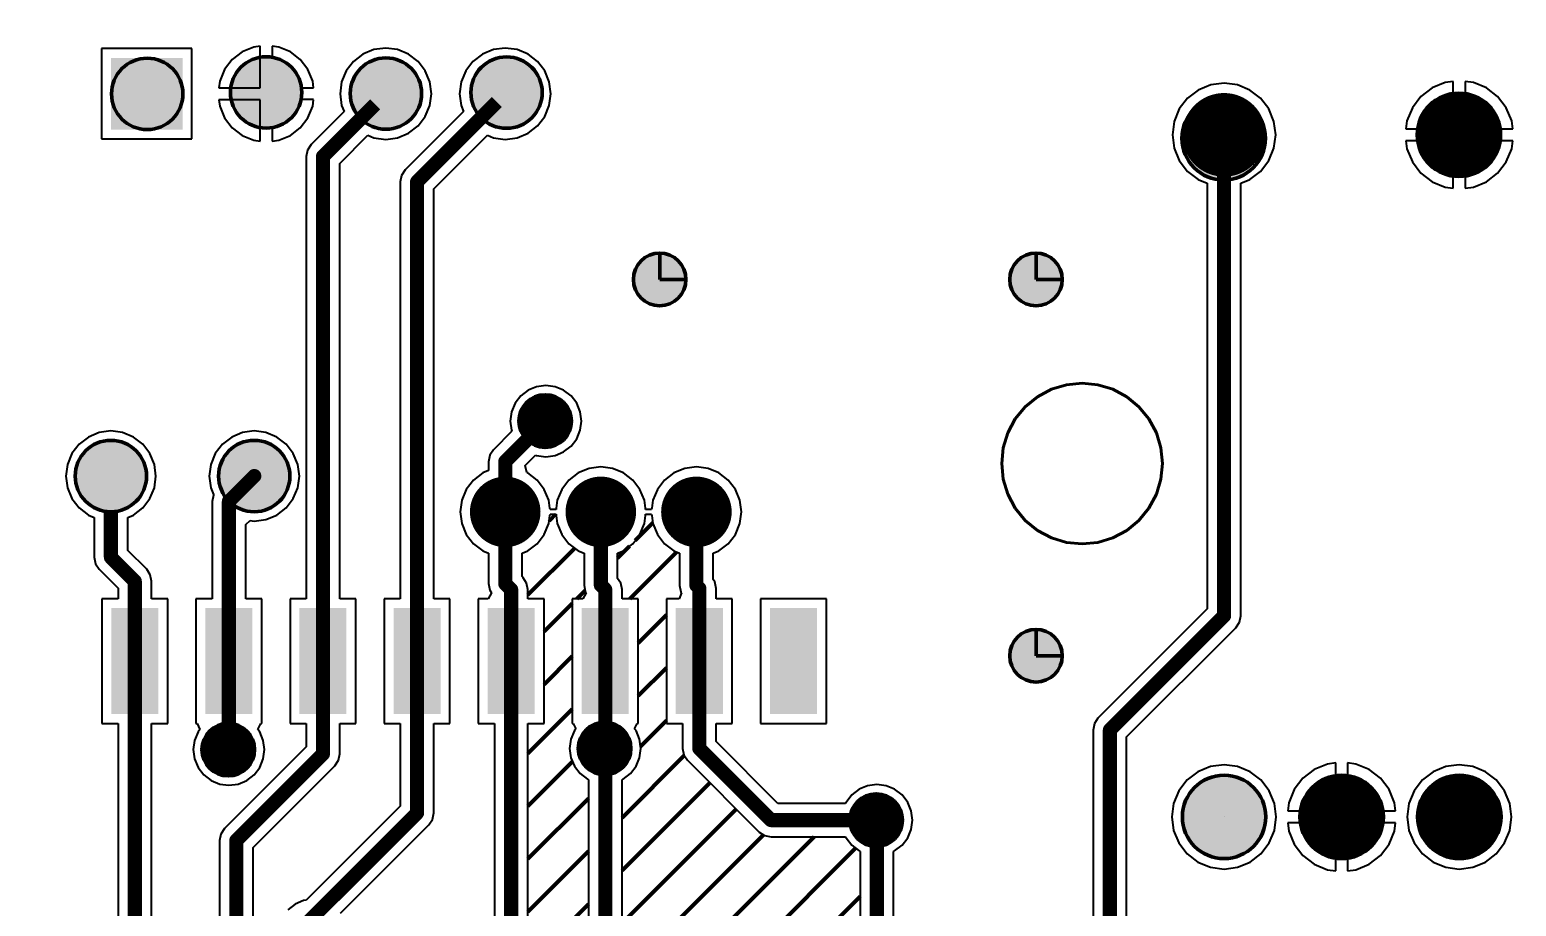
# Paper-space layout 'Layout1' of a CAD drawing. Header units: millimetres. Extents: x 0 to 841, y 0 to 594.
# Drawn here: x 132.3 to 258.6, y 453.5 to 528 of the extents above; entities that cross this region are included whole.
import ezdxf

# ---------------------------------------------------------------- set-up
doc = ezdxf.new("R2010")
doc.units = ezdxf.units.MM
doc.layers.get('0').update_dxf_attribs({"lineweight": 50})
doc.layers.add('MultiLayer', color=9, linetype='Continuous')
doc.layers.add('TopLayer', color=1, linetype='Continuous')
doc.layers.add('Отверстия', color=7, linetype='Continuous', lineweight=30)
doc.styles.add('Gost', font='GOST type B.ttf')
doc.dimstyles.new('ISO-25', dxfattribs={"dimtxt": 2.5, "dimasz": 2.5, "dimexe": 1.25, "dimexo": 0.625, "dimtad": 1, "dimtxsty": 'Standard', "dimcen": 2.5, "dimadec": 0, "dimazin": 0, "dimtfac": 1, "dimtmove": 0, "dimatfit": 3, "dimfxl": 1, "dimarcsym": 0})

# ---------------------------------------------------------------- blocks, each defined once
blk = doc.blocks.new('*D45')
at = {"color": 0, "lineweight": -2, "transparency": 16777216}
for p, q in [((113.72, 515.62), (113.72, 547.45)), ((333.92, 515.6), (333.92, 547.45)), ((118.72, 546.2), (328.92, 546.2))]:
    blk.add_line(p, q, dxfattribs=at)
at = {"color": 0, "lineweight": 25, "transparency": 16777216}
for points in [[(118.72, 547.03), (118.72, 545.36), (113.72, 546.2)], [(328.92, 547.03), (328.92, 545.36), (333.92, 546.2)]]:
    blk.add_solid(points, dxfattribs=at)
at = {"color": 0, "lineweight": 50, "transparency": 16777216, "insert": (223.82, 551.61), "char_height": 10, "attachment_point": 5, "style": 'Gost'}
blk.add_mtext('{\\H0.8x;55%%P0,1}', dxfattribs=at)

psp = doc.layouts.get("Layout1")

# ---------------------------------------------------------------- hatches: boundary and pattern name
at = {"lineweight": 50}
h = psp.add_hatch(color=18, dxfattribs=at)
h.dxf.hatch_style = 1
h.paths.add_polyline_path([(142.233, 525.607, 0.4142136), (139.198, 522.572, 0.4142136), (142.233, 519.537), (142.233, 522.572)])
h = psp.add_hatch(color=7, dxfattribs=at)
h.dxf.hatch_style = 1
h.paths.add_polyline_path([(142.211, 525.584, 0.4114738), (139.205, 522.549, 0.4114738), (142.211, 519.515)])
at = {"lineweight": 50, "true_color": 0xf0f0f0}
h = psp.add_hatch(color=7, dxfattribs=at)
h.dxf.hatch_style = 1
h.paths.add_polyline_path([(142.233, 525.607), (142.233, 522.572), (142.233, 519.537, 0.4142136), (145.268, 522.572, 0.4142136)])
at = {"lineweight": 50}
h = psp.add_hatch(color=18, dxfattribs=at)
h.dxf.hatch_style = 1
h.paths.add_polyline_path([(152.344, 525.73, 0.4142136), (149.309, 522.696, 0.4142136), (152.344, 519.661), (152.344, 522.696)])
h = psp.add_hatch(color=7, dxfattribs=at)
h.dxf.hatch_style = 1
h.paths.add_polyline_path([(152.322, 525.707, 0.4114738), (149.316, 522.673, 0.4114738), (152.322, 519.638)])
at = {"lineweight": 50, "true_color": 0xf0f0f0}
h = psp.add_hatch(color=7, dxfattribs=at)
h.dxf.hatch_style = 1
h.paths.add_polyline_path([(152.344, 525.73), (152.344, 522.696), (152.344, 519.661, 0.4142136), (155.379, 522.696, 0.4142136)])
at = {"lineweight": 50}
h = psp.add_hatch(color=18, dxfattribs=at)
h.dxf.hatch_style = 1
h.paths.add_polyline_path([(162.53, 525.635, 0.4142136), (159.496, 522.6, 0.4142136), (162.53, 519.566), (162.53, 522.6)])
h = psp.add_hatch(color=7, dxfattribs=at)
h.dxf.hatch_style = 1
h.paths.add_polyline_path([(162.509, 525.612, 0.4114738), (159.502, 522.577, 0.4114738), (162.509, 519.543)])
at = {"lineweight": 50, "true_color": 0xf0f0f0}
h = psp.add_hatch(color=7, dxfattribs=at)
h.dxf.hatch_style = 1
h.paths.add_polyline_path([(162.53, 525.635), (162.53, 522.6), (162.53, 519.566, 0.4142136), (165.565, 522.6, 0.4142136)])
at = {"lineweight": 50}
h = psp.add_hatch(color=18, dxfattribs=at)
h.dxf.hatch_style = 1
h.paths.add_polyline_path([(172.785, 525.715, 0.4142136), (169.75, 522.68, 0.4142136), (172.785, 519.646), (172.785, 522.68)])
h = psp.add_hatch(color=7, dxfattribs=at)
h.dxf.hatch_style = 1
h.paths.add_polyline_path([(172.763, 525.692, 0.4114738), (169.757, 522.657, 0.4114738), (172.763, 519.623)])
at = {"lineweight": 50, "true_color": 0xf0f0f0}
h = psp.add_hatch(color=7, dxfattribs=at)
h.dxf.hatch_style = 1
h.paths.add_polyline_path([(172.785, 525.715), (172.785, 522.68), (172.785, 519.646, 0.4142136), (175.819, 522.68, 0.4142136)])
h = psp.add_hatch(color=7, dxfattribs=at)
h.dxf.hatch_style = 1
h.paths.add_polyline_path([(230.22, 518.768, 1), (237.31, 518.768, 1)])
at = {"lineweight": 50}
h = psp.add_hatch(color=18, dxfattribs=at)
h.dxf.hatch_style = 1
h.paths.add_polyline_path([(230.22, 518.768, 1), (237.31, 518.768, 1)])
at = {"lineweight": 50, "true_color": 0xf0f0f0}
h = psp.add_hatch(color=7, dxfattribs=at)
h.dxf.hatch_style = 1
h.paths.add_polyline_path([(250.22, 519.068, 1), (257.31, 519.068, 1)])
at = {"lineweight": 50}
h = psp.add_hatch(color=18, dxfattribs=at)
h.dxf.hatch_style = 1
h.paths.add_polyline_path([(250.22, 519.068, 1), (257.31, 519.068, 1)])
at = {"lineweight": 50, "true_color": 0xf0f0f0}
h = psp.add_hatch(color=7, dxfattribs=at)
h.dxf.hatch_style = 1
h.paths.add_polyline_path([(233.792, 518.768), (230.22, 518.768, 0.4164137), (233.792, 515.223)])
h = psp.add_hatch(color=7, dxfattribs=at)
h.dxf.hatch_style = 1
h.paths.add_polyline_path([(253.792, 519.068), (250.22, 519.068, 0.4164137), (253.792, 515.523)])
h = psp.add_hatch(color=7, dxfattribs=at)
h.dxf.hatch_style = 1
h.paths.add_polyline_path([(185.863, 506.772), (185.863, 509.01, 0.4177727), (183.599, 506.772, 1), (188.073, 506.772)])
at = {"lineweight": 30}
h = psp.add_hatch(color=18, dxfattribs=at)
h.dxf.hatch_style = 1
h.paths.add_polyline_path([(188.073, 506.772), (185.863, 506.772), (185.863, 509.01, 0.4177727), (183.599, 506.772, 1)])
at = {"lineweight": 50, "true_color": 0xf0f0f0}
h = psp.add_hatch(color=7, dxfattribs=at)
h.dxf.hatch_style = 1
h.paths.add_polyline_path([(188.073, 506.772), (185.863, 506.772), (185.863, 509.01, 0.4177727), (183.599, 506.772, 1)])
at = {"lineweight": 50}
h = psp.add_hatch(color=18, dxfattribs=at)
h.dxf.hatch_style = 1
h.paths.add_polyline_path([(185.836, 506.772), (188.046, 506.772, 0.4106633), (185.836, 509.01)])
at = {"lineweight": 30}
h = psp.add_hatch(color=18, dxfattribs=at)
h.dxf.hatch_style = 1
h.paths.add_polyline_path([(185.863, 506.772), (188.073, 506.772, 0.4106633), (185.863, 509.01)])
at = {"lineweight": 50, "true_color": 0xf0f0f0}
h = psp.add_hatch(color=7, dxfattribs=at)
h.dxf.hatch_style = 1
h.paths.add_polyline_path([(217.863, 506.772), (217.863, 509.01, 0.4177727), (215.599, 506.772, 1), (220.073, 506.772)])
at = {"lineweight": 50}
h = psp.add_hatch(color=18, dxfattribs=at)
h.dxf.hatch_style = 1
h.paths.add_polyline_path([(217.836, 506.772), (220.046, 506.772, 0.4106633), (217.836, 509.01)])
at = {"lineweight": 30}
h = psp.add_hatch(color=18, dxfattribs=at)
h.dxf.hatch_style = 1
h.paths.add_polyline_path([(217.863, 506.772), (220.073, 506.772, 0.4106633), (217.863, 509.01)])
at = {"lineweight": 50, "true_color": 0xf0f0f0}
h = psp.add_hatch(color=7, dxfattribs=at)
h.dxf.hatch_style = 1
h.paths.add_polyline_path([(176.134, 494.726), (176.134, 496.963, 0.4177727), (173.869, 494.726, 1), (178.344, 494.726)])
at = {"lineweight": 50}
h = psp.add_hatch(color=18, dxfattribs=at)
h.dxf.hatch_style = 1
h.paths.add_polyline_path([(176.106, 494.726), (178.317, 494.726, 0.4106633), (176.106, 496.963)])
at = {"lineweight": 30}
h = psp.add_hatch(color=18, dxfattribs=at)
h.dxf.hatch_style = 1
h.paths.add_polyline_path([(176.134, 494.726), (178.344, 494.726, 0.4106633), (176.134, 496.963)])
at = {"lineweight": 50}
h = psp.add_hatch(color=18, dxfattribs=at)
h.dxf.hatch_style = 1
h.paths.add_polyline_path([(136.117, 490.052, 1), (142.186, 490.052, 1)])
h.paths.add_polyline_path([(151.643, 490.052, -0.6681786), (151.131, 489.84), (149.395, 488.105, -0.1989124), (149.483, 487.892, -0.1715814), (149.417, 487.704, 0.6327408), (154.373, 490.052, 1), (148.304, 490.052, 0.1737311), (148.994, 488.125, -0.3842358), (149.395, 488.105), (151.131, 489.84, -0.1989124), (151.043, 490.052, -1)])
h = psp.add_hatch(color=7, dxfattribs=at)
h.dxf.hatch_style = 1
h.paths.add_polyline_path([(139.123, 493.087, 0.4114738), (136.117, 490.052, 0.4114738), (139.123, 487.018)])
h = psp.add_hatch()
h.set_pattern_fill('ANSI31', color=256)
h.paths.add_polyline_path([(179.38, 483.483), (178.891, 483.685), (178.097, 484.294), (177.488, 485.088), (177.105, 486.012), (177.015, 486.693), (176.999, 486.815), (176.487, 486.815), (176.471, 486.693), (176.381, 486.012), (175.999, 485.088), (175.389, 484.294), (174.596, 483.685), (174.107, 483.483), (174.107, 481.496), (174.193, 481.41), (174.502, 480.947), (174.611, 480.4), (174.611, 479.62), (175.983, 479.62), (175.983, 469.02), (174.611, 469.02), (174.611, 452.056), (179.286, 447.38), (179.756, 447.575), (179.756, 464.232), (179.67, 464.267), (179.044, 464.748), (178.563, 465.375), (178.26, 466.104), (178.157, 466.888), (178.26, 467.671), (178.563, 468.401), (178.689, 468.565), (178.464, 469.02), (178.383, 469.02), (178.383, 479.62), (179.285, 479.62), (179.556, 480.128), (179.488, 480.23), (179.38, 480.776)])
h.paths.add_polyline_path([(201.656, 459.279), (201.621, 459.364), (195.279, 459.364), (194.733, 459.473), (194.27, 459.782), (188.174, 465.878), (187.865, 466.341), (187.756, 466.888), (187.756, 469.02), (186.383, 469.02), (186.383, 479.62), (187.472, 479.62), (187.667, 480.128), (187.616, 480.204), (187.508, 480.75), (187.508, 483.483), (187.019, 483.685), (186.225, 484.294), (185.616, 485.088), (185.233, 486.012), (185.143, 486.693), (185.127, 486.815), (184.615, 486.815), (184.599, 486.693), (184.509, 486.012), (184.127, 485.088), (183.517, 484.294), (182.724, 483.685), (182.235, 483.483), (182.235, 481.347), (182.502, 480.947), (182.611, 480.4), (182.611, 479.62), (183.983, 479.62), (183.983, 469.02), (183.902, 469.02), (183.678, 468.565), (183.804, 468.401), (184.106, 467.671), (184.209, 466.888), (184.106, 466.104), (183.804, 465.375), (183.323, 464.748), (182.696, 464.267), (182.611, 464.232), (182.611, 446.885), (239.34, 390.155), (239.771, 390.442), (239.657, 390.717), (239.554, 391.5), (239.657, 392.284), (239.96, 393.013), (240.44, 393.64), (241.067, 394.121), (241.153, 394.156), (241.153, 399.444), (236.096, 404.5), (235.665, 404.213), (235.851, 403.764), (235.954, 402.981), (235.851, 402.198), (235.549, 401.468), (235.068, 400.842), (234.441, 400.361), (233.711, 400.058), (232.928, 399.955), (232.145, 400.058), (231.415, 400.361), (230.788, 400.842), (230.308, 401.468), (230.005, 402.198), (229.902, 402.981), (230.005, 403.764), (230.041, 403.85), (203.267, 430.623), (202.958, 431.086), (202.849, 431.632), (202.849, 458.136), (202.764, 458.171), (202.137, 458.652)])
at = {"lineweight": 50, "true_color": 0xf0f0f0}
h = psp.add_hatch(color=7, dxfattribs=at)
h.dxf.hatch_style = 1
h.paths.add_polyline_path([(217.863, 474.772), (217.863, 477.01, 0.4177727), (215.599, 474.772, 1), (220.073, 474.772)])
at = {"lineweight": 50}
h = psp.add_hatch(color=18, dxfattribs=at)
h.dxf.hatch_style = 1
h.paths.add_polyline_path([(217.836, 474.772), (220.046, 474.772, 0.4106633), (217.836, 477.01)])
at = {"lineweight": 30}
h = psp.add_hatch(color=18, dxfattribs=at)
h.dxf.hatch_style = 1
h.paths.add_polyline_path([(217.863, 474.772), (220.073, 474.772, 0.4106633), (217.863, 477.01)])
at = {"lineweight": 50, "true_color": 0xf0f0f0}
h = psp.add_hatch(color=7, dxfattribs=at)
h.dxf.hatch_style = 1
h.paths.add_polyline_path([(149.183, 466.786), (149.183, 469.023, 0.4177727), (146.919, 466.786, 1), (151.393, 466.786)])
at = {"lineweight": 50}
h = psp.add_hatch(color=18, dxfattribs=at)
h.dxf.hatch_style = 1
h.paths.add_polyline_path([(149.156, 466.786), (151.366, 466.786, 0.4106633), (149.156, 469.023)])
at = {"lineweight": 30}
h = psp.add_hatch(color=18, dxfattribs=at)
h.dxf.hatch_style = 1
h.paths.add_polyline_path([(149.183, 466.786), (151.393, 466.786, 0.4106633), (149.183, 469.023)])
at = {"lineweight": 50, "true_color": 0xf0f0f0}
h = psp.add_hatch(color=7, dxfattribs=at)
h.dxf.hatch_style = 1
h.paths.add_polyline_path([(181.183, 466.888), (181.183, 469.125, 0.4177727), (178.919, 466.888, 1), (183.393, 466.888)])
at = {"lineweight": 50}
h = psp.add_hatch(color=18, dxfattribs=at)
h.dxf.hatch_style = 1
h.paths.add_polyline_path([(181.156, 466.888), (183.366, 466.888, 0.4106633), (181.156, 469.125)])
at = {"lineweight": 30}
h = psp.add_hatch(color=18, dxfattribs=at)
h.dxf.hatch_style = 1
h.paths.add_polyline_path([(181.183, 466.888), (183.393, 466.888, 0.4106633), (181.183, 469.125)])
at = {"lineweight": 50, "true_color": 0xf0f0f0}
h = psp.add_hatch(color=7, dxfattribs=at)
h.dxf.hatch_style = 1
h.paths.add_polyline_path([(230.254, 461.068, 1), (237.344, 461.068, 1)])
at = {"lineweight": 50}
h = psp.add_hatch(color=18, dxfattribs=at)
h.dxf.hatch_style = 1
h.paths.add_polyline_path([(230.254, 461.068, 1), (237.344, 461.068, 1)])
at = {"lineweight": 50, "true_color": 0xf0f0f0}
h = psp.add_hatch(color=7, dxfattribs=at)
h.dxf.hatch_style = 1
h.paths.add_polyline_path([(240.254, 461.068, 1), (247.344, 461.068, 1)])
at = {"lineweight": 50}
h = psp.add_hatch(color=18, dxfattribs=at)
h.dxf.hatch_style = 1
h.paths.add_polyline_path([(240.254, 461.068, 1), (247.344, 461.068, 1)])
at = {"lineweight": 50, "true_color": 0xf0f0f0}
h = psp.add_hatch(color=7, dxfattribs=at)
h.dxf.hatch_style = 1
h.paths.add_polyline_path([(250.255, 461.068, 1), (257.345, 461.068, 1)])
at = {"lineweight": 50}
h = psp.add_hatch(color=18, dxfattribs=at)
h.dxf.hatch_style = 1
h.paths.add_polyline_path([(250.255, 461.068, 1), (257.345, 461.068, 1)])
at = {"lineweight": 50, "true_color": 0xf0f0f0}
h = psp.add_hatch(color=7, dxfattribs=at)
h.dxf.hatch_style = 1
h.paths.add_polyline_path([(204.277, 460.792), (204.277, 463.029, 0.4177727), (202.012, 460.792, 1), (206.487, 460.792)])
at = {"lineweight": 50}
h = psp.add_hatch(color=18, dxfattribs=at)
h.dxf.hatch_style = 1
h.paths.add_polyline_path([(204.25, 460.792), (206.46, 460.792, 0.4106633), (204.25, 463.029)])
at = {"lineweight": 30}
h = psp.add_hatch(color=18, dxfattribs=at)
h.dxf.hatch_style = 1
h.paths.add_polyline_path([(204.277, 460.792), (206.487, 460.792, 0.4106633), (204.277, 463.029)])
at = {"lineweight": 50, "true_color": 0xf0f0f0}
h = psp.add_hatch(color=7, dxfattribs=at)
h.dxf.hatch_style = 1
h.paths.add_polyline_path([(233.825, 461.068), (230.254, 461.068, 0.4164137), (233.825, 457.523)])
h = psp.add_hatch(color=7, dxfattribs=at)
h.dxf.hatch_style = 1
h.paths.add_polyline_path([(243.826, 461.068), (240.254, 461.068, 0.4164137), (243.826, 457.523)])
h = psp.add_hatch(color=7, dxfattribs=at)
h.dxf.hatch_style = 1
h.paths.add_polyline_path([(253.826, 461.068), (250.255, 461.068, 0.4164137), (253.826, 457.523)])

# ---------------------------------------------------------------- linework, layer by layer
at = {"lineweight": 50}
for p, q in [((233.765, 518.768), (233.765, 518.768)), ((233.765, 518.768), (233.765, 518.768)), ((233.765, 518.768), (233.765, 518.768)), ((233.765, 518.768), (233.765, 518.768)), ((233.765, 518.768), (233.765, 518.768)), ((233.765, 518.768), (233.765, 518.768)), ((233.765, 518.768), (233.765, 518.768)), ((233.765, 518.768), (233.765, 518.768)), ((233.765, 518.768), (233.765, 518.768)), ((233.765, 518.768), (233.765, 518.768)), ((253.765, 519.068), (253.765, 519.068)), ((253.765, 519.068), (253.765, 519.068)), ((253.765, 519.068), (253.765, 519.068)), ((253.765, 519.068), (253.765, 519.068)), ((253.765, 519.068), (253.765, 519.068)), ((253.765, 519.068), (253.765, 519.068)), ((253.765, 519.068), (253.765, 519.068)), ((253.765, 519.068), (253.765, 519.068)), ((253.765, 519.068), (253.765, 519.068)), ((253.765, 519.068), (253.765, 519.068)), ((185.836, 509.01), (185.836, 506.772)), ((217.836, 509.01), (217.836, 506.772)), ((185.836, 506.772), (188.046, 506.772)), ((217.836, 506.772), (220.046, 506.772)), ((176.106, 496.963), (176.106, 494.726)), ((176.106, 494.726), (178.317, 494.726)), ((217.836, 477.01), (217.836, 474.772)), ((217.836, 474.772), (220.046, 474.772)), ((149.156, 469.023), (149.156, 466.786)), ((181.156, 469.125), (181.156, 466.888)), ((149.156, 466.786), (151.366, 466.786)), ((181.156, 466.888), (183.366, 466.888)), ((204.25, 463.029), (204.25, 460.792)), ((204.25, 460.792), (206.46, 460.792)), ((233.799, 461.068), (233.799, 461.068)), ((233.799, 461.068), (233.799, 461.068)), ((233.799, 461.068), (233.799, 461.068)), ((233.799, 461.068), (233.799, 461.068)), ((233.799, 461.068), (233.799, 461.068)), ((233.799, 461.068), (233.799, 461.068)), ((233.799, 461.068), (233.799, 461.068)), ((233.799, 461.068), (233.799, 461.068)), ((233.799, 461.068), (233.799, 461.068)), ((233.799, 461.068), (233.799, 461.068)), ((243.799, 461.068), (243.799, 461.068)), ((243.799, 461.068), (243.799, 461.068)), ((243.799, 461.068), (243.799, 461.068)), ((243.799, 461.068), (243.799, 461.068)), ((243.799, 461.068), (243.799, 461.068)), ((243.799, 461.068), (243.799, 461.068)), ((243.799, 461.068), (243.799, 461.068)), ((243.799, 461.068), (243.799, 461.068)), ((243.799, 461.068), (243.799, 461.068)), ((243.799, 461.068), (243.799, 461.068)), ((253.8, 461.068), (253.8, 461.068)), ((253.8, 461.068), (253.8, 461.068)), ((253.8, 461.068), (253.8, 461.068)), ((253.8, 461.068), (253.8, 461.068)), ((253.8, 461.068), (253.8, 461.068)), ((253.8, 461.068), (253.8, 461.068)), ((253.8, 461.068), (253.8, 461.068)), ((253.8, 461.068), (253.8, 461.068)), ((253.8, 461.068), (253.8, 461.068)), ((253.8, 461.068), (253.8, 461.068))]:
    psp.add_line(p, q, dxfattribs=at)
at = {"lineweight": 30}
for p, q in [((185.863, 509.01), (185.863, 506.772)), ((217.863, 509.01), (217.863, 506.772)), ((185.863, 506.772), (188.073, 506.772)), ((217.863, 506.772), (220.073, 506.772)), ((176.134, 496.963), (176.134, 494.726)), ((176.134, 494.726), (178.344, 494.726)), ((217.863, 477.01), (217.863, 474.772)), ((217.863, 474.772), (220.073, 474.772)), ((149.183, 469.023), (149.183, 466.786)), ((181.183, 469.125), (181.183, 466.888)), ((149.183, 466.786), (151.393, 466.786)), ((181.183, 466.888), (183.393, 466.888)), ((204.277, 463.029), (204.277, 460.792)), ((204.277, 460.792), (206.487, 460.792))]:
    psp.add_line(p, q, dxfattribs=at)
at = {"color": 18, "lineweight": 50}
for centre in [(233.765, 518.768), (253.765, 519.068), (233.799, 461.068), (243.799, 461.068), (253.8, 461.068)]:
    psp.add_circle(centre, 3.545, dxfattribs=at)
at = {"lineweight": 50}
for centre in [(185.809, 506.772), (217.809, 506.772), (176.079, 494.726), (217.809, 474.772), (149.129, 466.786), (181.129, 466.888), (204.223, 460.792)]:
    psp.add_circle(centre, 2.237, dxfattribs=at)
at = {"color": 18, "lineweight": 30}
for centre in [(185.836, 506.772), (217.836, 506.772), (176.106, 494.726), (217.836, 474.772), (149.156, 466.786), (181.156, 466.888), (204.25, 460.792)]:
    psp.add_circle(centre, 2.237, dxfattribs=at)
at = {"layer": 'MultiLayer', "const_width": 2.2}
for points in [[(175.034, 494.726, 1), (177.234, 494.726, 1)], [(148.083, 466.786, 1), (150.283, 466.786, 1)], [(180.083, 466.888, 1), (182.283, 466.888, 1)], [(203.177, 460.792, 1), (205.377, 460.792, 1)]]:
    psp.add_lwpolyline(points, format="xyb", close=True, dxfattribs=at)
at = {"layer": 'TopLayer'}
for p, q in [((146.047, 526.412), (138.351, 526.412)), ((138.351, 526.412), (138.351, 518.716)), ((146.047, 518.716), (146.047, 526.412)), ((150.31, 526.114), (149.461, 525.463)), ((151.298, 526.524), (150.31, 526.114)), ((151.851, 526.597), (151.298, 526.524)), ((151.851, 523.072), (151.851, 526.597)), ((153.42, 526.524), (152.867, 526.597)), ((152.867, 526.597), (152.867, 525.663)), ((154.409, 526.114), (153.42, 526.524)), ((155.258, 525.463), (154.409, 526.114)), ((160.579, 525.926), (159.775, 525.309)), ((161.515, 526.313), (160.579, 525.926)), ((162.519, 526.446), (161.515, 526.313)), ((163.524, 526.313), (162.519, 526.446)), ((164.46, 525.926), (163.524, 526.313)), ((165.264, 525.309), (164.46, 525.926)), ((170.739, 525.926), (169.935, 525.309)), ((171.675, 526.313), (170.739, 525.926)), ((172.679, 526.446), (171.675, 526.313)), ((173.684, 526.313), (172.679, 526.446)), ((174.62, 525.926), (173.684, 526.313)), ((175.424, 525.309), (174.62, 525.926)), ((148.809, 524.614), (148.4, 523.625)), ((149.461, 525.463), (148.809, 524.614)), ((155.909, 524.614), (155.258, 525.463)), ((156.319, 523.625), (155.909, 524.614)), ((159.775, 525.309), (159.158, 524.505)), ((165.88, 524.505), (165.264, 525.309)), ((169.935, 525.309), (169.318, 524.505)), ((176.04, 524.505), (175.424, 525.309)), ((148.4, 523.625), (148.327, 523.072)), ((156.391, 523.072), (156.319, 523.625)), ((158.77, 523.569), (158.638, 522.564)), ((159.158, 524.505), (158.77, 523.569)), ((166.268, 523.569), (165.88, 524.505)), ((166.4, 522.564), (166.268, 523.569)), ((168.93, 523.569), (168.798, 522.564)), ((169.318, 524.505), (168.93, 523.569)), ((176.428, 523.569), (176.04, 524.505)), ((176.56, 522.564), (176.428, 523.569)), ((232.662, 523.312), (231.602, 522.873)), ((233.799, 523.462), (232.662, 523.312)), ((234.936, 523.312), (233.799, 523.462)), ((235.996, 522.873), (234.936, 523.312)), ((252.606, 523.523), (251.494, 523.062)), ((253.291, 523.613), (252.606, 523.523)), ((253.291, 519.576), (253.291, 523.613)), ((254.993, 523.523), (254.307, 523.613)), ((254.307, 523.613), (254.307, 519.576)), ((256.105, 523.062), (254.993, 523.523)), ((148.327, 523.072), (151.851, 523.072)), ((151.851, 522.056), (148.327, 522.056)), ((148.327, 522.056), (148.4, 521.503)), ((151.851, 518.532), (151.851, 522.056)), ((155.34, 522.105), (156.373, 522.105)), ((155.359, 523.072), (156.391, 523.072)), ((156.319, 521.503), (156.391, 522.056)), ((158.638, 522.564), (158.77, 521.56)), ((166.268, 521.56), (166.4, 522.564)), ((168.798, 522.564), (168.93, 521.56)), ((176.428, 521.56), (176.56, 522.564)), ((230.692, 522.175), (229.994, 521.265)), ((231.602, 522.873), (230.692, 522.175)), ((236.906, 522.175), (235.996, 522.873)), ((237.604, 521.265), (236.906, 522.175)), ((250.539, 522.329), (249.806, 521.374)), ((251.494, 523.062), (250.539, 522.329)), ((257.06, 522.329), (256.105, 523.062)), ((257.793, 521.374), (257.06, 522.329)), ((148.4, 521.503), (148.809, 520.515)), ((155.909, 520.515), (156.319, 521.503)), ((158.983, 521.047), (156.174, 518.238)), ((158.77, 521.56), (158.983, 521.047)), ((169.143, 521.047), (164.174, 516.078)), ((165.88, 520.624), (166.268, 521.56)), ((168.93, 521.56), (169.143, 521.047)), ((176.04, 520.624), (176.428, 521.56)), ((229.994, 521.265), (229.555, 520.205)), ((238.043, 520.205), (237.604, 521.265)), ((249.806, 521.374), (249.345, 520.262)), ((258.254, 520.262), (257.793, 521.374)), ((148.809, 520.515), (149.461, 519.666)), ((149.461, 519.666), (150.31, 519.015)), ((152.867, 519.683), (152.867, 518.532)), ((154.409, 519.015), (155.258, 519.666)), ((155.258, 519.666), (155.909, 520.515)), ((164.46, 519.203), (165.264, 519.82)), ((165.264, 519.82), (165.88, 520.624)), ((174.62, 519.203), (175.424, 519.82)), ((175.424, 519.82), (176.04, 520.624)), ((229.555, 520.205), (229.406, 519.068)), ((238.193, 519.068), (238.043, 520.205)), ((249.345, 520.262), (249.255, 519.576)), ((249.255, 519.576), (253.291, 519.576)), ((254.307, 519.576), (258.344, 519.576)), ((258.344, 519.576), (258.254, 520.262)), ((138.351, 518.716), (146.047, 518.716)), ((150.31, 519.015), (151.298, 518.605)), ((151.298, 518.605), (151.851, 518.532)), ((152.867, 518.532), (153.42, 518.605)), ((153.42, 518.605), (154.409, 519.015)), ((156.174, 518.238), (155.864, 517.775)), ((158.611, 516.637), (161.002, 519.028)), ((161.002, 519.028), (161.515, 518.815)), ((161.515, 518.815), (162.519, 518.683)), ((162.519, 518.683), (163.524, 518.815)), ((163.524, 518.815), (164.46, 519.203)), ((166.611, 514.477), (171.162, 519.028)), ((171.162, 519.028), (171.675, 518.815)), ((171.675, 518.815), (172.679, 518.683)), ((172.679, 518.683), (173.684, 518.815)), ((173.684, 518.815), (174.62, 519.203)), ((229.406, 519.068), (229.555, 517.931)), ((238.043, 517.931), (238.193, 519.068)), ((253.291, 518.56), (249.255, 518.56)), ((249.255, 518.56), (249.345, 517.875)), ((253.291, 514.524), (253.291, 518.56)), ((258.344, 518.56), (254.307, 518.56)), ((254.307, 518.56), (254.307, 514.524)), ((258.254, 517.875), (258.344, 518.56)), ((155.864, 517.775), (155.756, 517.228)), ((155.756, 517.228), (155.756, 479.62)), ((229.555, 517.931), (229.994, 516.872)), ((237.604, 516.872), (238.043, 517.931)), ((249.345, 517.875), (249.806, 516.763)), ((257.793, 516.763), (258.254, 517.875)), ((158.611, 479.62), (158.611, 516.637)), ((164.174, 516.078), (163.864, 515.615)), ((229.994, 516.872), (230.692, 515.962)), ((230.692, 515.962), (231.602, 515.263)), ((235.996, 515.263), (236.906, 515.962)), ((236.906, 515.962), (237.604, 516.872)), ((249.806, 516.763), (250.539, 515.808)), ((250.539, 515.808), (251.494, 515.075)), ((256.105, 515.075), (257.06, 515.808)), ((257.06, 515.808), (257.793, 516.763)), ((163.864, 515.615), (163.756, 515.068)), ((163.756, 515.068), (163.756, 479.62)), ((166.611, 479.62), (166.611, 514.477)), ((231.602, 515.263), (232.372, 514.945)), ((232.372, 514.945), (232.372, 478.756)), ((235.227, 514.945), (235.996, 515.263)), ((235.227, 478.165), (235.227, 514.945)), ((251.494, 515.075), (252.606, 514.614)), ((252.606, 514.614), (253.291, 514.524)), ((254.307, 514.524), (254.993, 514.614)), ((254.993, 514.614), (256.105, 515.075)), ((173.994, 496.866), (173.513, 496.239)), ((174.621, 497.346), (173.994, 496.866)), ((175.35, 497.649), (174.621, 497.346)), ((176.134, 497.752), (175.35, 497.649)), ((176.917, 497.649), (176.134, 497.752)), ((177.647, 497.346), (176.917, 497.649)), ((178.273, 496.866), (177.647, 497.346)), ((178.754, 496.239), (178.273, 496.866)), ((173.211, 495.509), (173.108, 494.726)), ((173.513, 496.239), (173.211, 495.509)), ((179.056, 495.509), (178.754, 496.239)), ((179.16, 494.726), (179.056, 495.509)), ((173.108, 494.726), (173.211, 493.943)), ((179.056, 493.943), (179.16, 494.726)), ((137.235, 493.372), (136.441, 492.763)), ((138.159, 493.755), (137.235, 493.372)), ((139.151, 493.885), (138.159, 493.755)), ((140.143, 493.755), (139.151, 493.885)), ((141.068, 493.372), (140.143, 493.755)), ((141.861, 492.763), (141.068, 493.372)), ((149.427, 493.372), (148.633, 492.763)), ((150.351, 493.755), (149.427, 493.372)), ((151.343, 493.885), (150.351, 493.755)), ((152.335, 493.755), (151.343, 493.885)), ((153.26, 493.372), (152.335, 493.755)), ((154.053, 492.763), (153.26, 493.372)), ((173.246, 493.857), (171.67, 492.281)), ((173.211, 493.943), (173.246, 493.857)), ((178.273, 492.586), (178.754, 493.213)), ((178.754, 493.213), (179.056, 493.943)), ((135.832, 491.969), (135.449, 491.044)), ((136.441, 492.763), (135.832, 491.969)), ((142.471, 491.969), (141.861, 492.763)), ((142.853, 491.044), (142.471, 491.969)), ((148.024, 491.969), (147.641, 491.044)), ((148.633, 492.763), (148.024, 491.969)), ((154.663, 491.969), (154.053, 492.763)), ((155.045, 491.044), (154.663, 491.969)), ((171.36, 491.818), (171.252, 491.272)), ((171.67, 492.281), (171.36, 491.818)), ((174.386, 490.96), (175.265, 491.839)), ((175.265, 491.839), (175.35, 491.803)), ((175.35, 491.803), (176.134, 491.7)), ((176.134, 491.7), (176.917, 491.803)), ((176.917, 491.803), (177.647, 492.106)), ((177.647, 492.106), (178.273, 492.586)), ((135.449, 491.044), (135.318, 490.052)), ((142.984, 490.052), (142.853, 491.044)), ((147.641, 491.044), (147.51, 490.052)), ((155.176, 490.052), (155.045, 491.044)), ((171.252, 490.526), (170.763, 490.324)), ((171.252, 491.272), (171.252, 490.526)), ((174.506, 490.361), (174.386, 490.96)), ((179.815, 490.707), (178.891, 490.324)), ((180.807, 490.837), (179.815, 490.707)), ((181.799, 490.707), (180.807, 490.837)), ((182.724, 490.324), (181.799, 490.707)), ((187.943, 490.707), (187.019, 490.324)), ((188.935, 490.837), (187.943, 490.707)), ((189.927, 490.707), (188.935, 490.837)), ((190.852, 490.324), (189.927, 490.707)), ((135.318, 490.052), (135.449, 489.06)), ((142.853, 489.06), (142.984, 490.052)), ((147.51, 490.052), (147.641, 489.06)), ((155.045, 489.06), (155.176, 490.052)), ((169.969, 489.715), (169.36, 488.921)), ((170.763, 490.324), (169.969, 489.715)), ((174.596, 490.324), (174.506, 490.361)), ((175.389, 489.715), (174.596, 490.324)), ((175.999, 488.921), (175.389, 489.715)), ((178.097, 489.715), (177.488, 488.921)), ((178.891, 490.324), (178.097, 489.715)), ((183.517, 489.715), (182.724, 490.324)), ((184.127, 488.921), (183.517, 489.715)), ((186.225, 489.715), (185.616, 488.921)), ((187.019, 490.324), (186.225, 489.715)), ((191.645, 489.715), (190.852, 490.324)), ((192.255, 488.921), (191.645, 489.715)), ((135.449, 489.06), (135.832, 488.136)), ((135.832, 488.136), (136.441, 487.342)), ((141.861, 487.342), (142.471, 488.136)), ((142.471, 488.136), (142.853, 489.06)), ((147.641, 489.06), (147.886, 488.47)), ((147.864, 488.439), (147.756, 487.892)), ((147.756, 487.892), (147.756, 479.62)), ((147.886, 488.47), (147.864, 488.439)), ((154.053, 487.342), (154.663, 488.136)), ((154.663, 488.136), (155.045, 489.06)), ((168.977, 487.996), (168.846, 487.004)), ((169.36, 488.921), (168.977, 487.996)), ((176.381, 487.996), (175.999, 488.921)), ((176.471, 487.316), (176.381, 487.996)), ((177.105, 487.996), (177.015, 487.316)), ((177.488, 488.921), (177.105, 487.996)), ((184.509, 487.996), (184.127, 488.921)), ((184.599, 487.316), (184.509, 487.996)), ((185.233, 487.996), (185.143, 487.316)), ((185.616, 488.921), (185.233, 487.996)), ((192.637, 487.996), (192.255, 488.921)), ((192.768, 487.004), (192.637, 487.996)), ((136.441, 487.342), (137.235, 486.733)), ((137.235, 486.733), (137.724, 486.531)), ((140.579, 486.531), (141.068, 486.733)), ((141.068, 486.733), (141.861, 487.342)), ((152.335, 486.35), (153.26, 486.733)), ((153.26, 486.733), (154.053, 487.342)), ((168.846, 487.004), (168.977, 486.012)), ((176.381, 486.012), (176.471, 486.693)), ((176.487, 487.194), (176.471, 487.316)), ((176.471, 486.693), (176.487, 486.815)), ((176.999, 487.194), (176.487, 487.194)), ((176.487, 486.815), (176.999, 486.815)), ((177.015, 487.316), (176.999, 487.194)), ((176.999, 486.815), (177.015, 486.693)), ((177.015, 486.693), (177.105, 486.012)), ((184.509, 486.012), (184.599, 486.693)), ((184.615, 487.194), (184.599, 487.316)), ((184.599, 486.693), (184.615, 486.815)), ((185.127, 487.194), (184.615, 487.194)), ((184.615, 486.815), (185.127, 486.815)), ((185.143, 487.316), (185.127, 487.194)), ((185.127, 486.815), (185.143, 486.693)), ((185.143, 486.693), (185.233, 486.012)), ((192.637, 486.012), (192.768, 487.004)), ((137.724, 486.531), (137.724, 483.144)), ((140.579, 483.735), (140.579, 486.531)), ((150.611, 485.931), (150.993, 486.266)), ((150.611, 479.62), (150.611, 485.931)), ((150.993, 486.266), (151.343, 486.22)), ((151.343, 486.22), (152.335, 486.35)), ((168.977, 486.012), (169.36, 485.088)), ((175.999, 485.088), (176.381, 486.012)), ((177.105, 486.012), (177.488, 485.088)), ((184.127, 485.088), (184.509, 486.012)), ((185.233, 486.012), (185.616, 485.088)), ((192.255, 485.088), (192.637, 486.012)), ((169.36, 485.088), (169.969, 484.294)), ((169.969, 484.294), (170.763, 483.685)), ((174.596, 483.685), (175.389, 484.294)), ((175.389, 484.294), (175.999, 485.088)), ((177.488, 485.088), (178.097, 484.294)), ((178.097, 484.294), (178.891, 483.685)), ((182.724, 483.685), (183.517, 484.294)), ((183.517, 484.294), (184.127, 485.088)), ((185.616, 485.088), (186.225, 484.294)), ((186.225, 484.294), (187.019, 483.685)), ((190.852, 483.685), (191.645, 484.294)), ((191.645, 484.294), (192.255, 485.088)), ((137.724, 483.144), (137.832, 482.597)), ((142.193, 482.121), (140.579, 483.735)), ((170.763, 483.685), (171.252, 483.483)), ((171.252, 483.483), (171.252, 480.904)), ((174.107, 483.483), (174.596, 483.685)), ((174.107, 481.496), (174.107, 483.483)), ((178.891, 483.685), (179.38, 483.483)), ((179.38, 483.483), (179.38, 480.776)), ((182.235, 483.483), (182.724, 483.685)), ((182.235, 481.347), (182.235, 483.483)), ((187.019, 483.685), (187.508, 483.483)), ((187.508, 483.483), (187.508, 480.75)), ((190.363, 483.483), (190.852, 483.685)), ((190.363, 481.257), (190.363, 483.483)), ((137.832, 482.597), (138.142, 482.134)), ((138.142, 482.134), (139.756, 480.52)), ((142.502, 481.658), (142.193, 482.121)), ((142.611, 481.112), (142.502, 481.658)), ((139.756, 480.52), (139.756, 479.62)), ((142.611, 479.62), (142.611, 481.112)), ((171.252, 480.904), (171.36, 480.358)), ((171.36, 480.358), (171.514, 480.128)), ((174.193, 481.41), (174.107, 481.496)), ((174.502, 480.947), (174.193, 481.41)), ((174.611, 480.4), (174.502, 480.947)), ((174.611, 479.62), (174.611, 480.4)), ((179.38, 480.776), (179.488, 480.23)), ((182.502, 480.947), (182.235, 481.347)), ((182.611, 480.4), (182.502, 480.947)), ((182.611, 479.62), (182.611, 480.4)), ((187.508, 480.75), (187.616, 480.204)), ((190.502, 481.048), (190.363, 481.257)), ((190.611, 480.502), (190.502, 481.048)), ((190.611, 479.62), (190.611, 480.502)), ((139.756, 479.62), (138.383, 479.62)), ((138.383, 479.62), (138.383, 469.02)), ((143.983, 479.62), (142.611, 479.62)), ((143.983, 469.02), (143.983, 479.62)), ((147.756, 479.62), (146.383, 479.62)), ((146.383, 479.62), (146.383, 469.02)), ((151.983, 479.62), (150.611, 479.62)), ((151.983, 469.02), (151.983, 479.62)), ((155.756, 479.62), (154.383, 479.62)), ((154.383, 479.62), (154.383, 469.02)), ((159.983, 479.62), (158.611, 479.62)), ((159.983, 469.02), (159.983, 479.62)), ((163.756, 479.62), (162.383, 479.62)), ((162.383, 479.62), (162.383, 469.02)), ((167.983, 479.62), (166.611, 479.62)), ((167.983, 469.02), (167.983, 479.62)), ((171.242, 479.62), (170.383, 479.62)), ((170.383, 479.62), (170.383, 469.02)), ((171.514, 480.128), (171.242, 479.62)), ((175.983, 479.62), (174.611, 479.62)), ((175.983, 469.02), (175.983, 479.62)), ((179.285, 479.62), (178.383, 479.62)), ((178.383, 479.62), (178.383, 469.02)), ((179.556, 480.128), (179.285, 479.62)), ((179.488, 480.23), (179.556, 480.128)), ((183.983, 479.62), (182.611, 479.62)), ((183.983, 469.02), (183.983, 479.62)), ((187.472, 479.62), (186.383, 479.62)), ((186.383, 479.62), (186.383, 469.02)), ((187.667, 480.128), (187.472, 479.62)), ((187.616, 480.204), (187.667, 480.128)), ((191.983, 479.62), (190.611, 479.62)), ((191.983, 469.02), (191.983, 479.62)), ((199.983, 479.62), (194.383, 479.62)), ((194.383, 479.62), (194.383, 469.02)), ((199.983, 469.02), (199.983, 479.62)), ((232.372, 478.756), (223.079, 469.464)), ((235.118, 477.619), (235.227, 478.165)), ((225.516, 467.864), (234.808, 477.156)), ((234.808, 477.156), (235.118, 477.619)), ((138.383, 469.02), (139.756, 469.02)), ((139.756, 469.02), (139.756, 448.701)), ((142.611, 450.275), (142.611, 469.02)), ((142.611, 469.02), (143.983, 469.02)), ((146.383, 469.02), (146.476, 469.02)), ((146.476, 469.02), (146.727, 468.512)), ((151.64, 468.512), (151.89, 469.02)), ((151.89, 469.02), (151.983, 469.02)), ((154.383, 469.02), (155.756, 469.02)), ((155.756, 469.02), (155.756, 467.02)), ((158.611, 466.428), (158.611, 469.02)), ((158.611, 469.02), (159.983, 469.02)), ((162.383, 469.02), (163.756, 469.02)), ((163.756, 469.02), (163.756, 461.992)), ((166.611, 461.401), (166.611, 469.02)), ((166.611, 469.02), (167.983, 469.02)), ((170.383, 469.02), (171.756, 469.02)), ((171.756, 469.02), (171.756, 451.465)), ((174.611, 452.056), (174.611, 469.02)), ((174.611, 469.02), (175.983, 469.02)), ((178.383, 469.02), (178.464, 469.02)), ((178.464, 469.02), (178.689, 468.565)), ((183.678, 468.565), (183.902, 469.02)), ((183.902, 469.02), (183.983, 469.02)), ((186.383, 469.02), (187.756, 469.02)), ((187.756, 469.02), (187.756, 466.888)), ((190.611, 467.479), (190.611, 469.02)), ((190.611, 469.02), (191.983, 469.02)), ((194.383, 469.02), (199.983, 469.02)), ((222.77, 469.001), (222.661, 468.455)), ((223.079, 469.464), (222.77, 469.001)), ((146.563, 468.299), (146.26, 467.569)), ((146.727, 468.512), (146.563, 468.299)), ((151.804, 468.299), (151.64, 468.512)), ((152.106, 467.569), (151.804, 468.299)), ((178.26, 467.671), (178.157, 466.888)), ((178.563, 468.401), (178.26, 467.671)), ((178.689, 468.565), (178.563, 468.401)), ((183.804, 468.401), (183.678, 468.565)), ((184.106, 467.671), (183.804, 468.401)), ((184.209, 466.888), (184.106, 467.671)), ((222.661, 468.455), (222.661, 418.526)), ((225.516, 433.506), (225.516, 467.864)), ((146.26, 467.569), (146.157, 466.786)), ((146.157, 466.786), (146.26, 466.003)), ((155.756, 467.02), (148.81, 460.074)), ((152.209, 466.786), (152.106, 467.569)), ((152.106, 466.003), (152.209, 466.786)), ((158.502, 465.882), (158.611, 466.428)), ((178.157, 466.888), (178.26, 466.104)), ((184.106, 466.104), (184.209, 466.888)), ((187.756, 466.888), (187.865, 466.341)), ((195.871, 462.219), (190.611, 467.479)), ((146.26, 466.003), (146.563, 465.273)), ((146.563, 465.273), (147.044, 464.646)), ((151.247, 458.473), (158.193, 465.419)), ((151.323, 464.646), (151.804, 465.273)), ((151.804, 465.273), (152.106, 466.003)), ((158.193, 465.419), (158.502, 465.882)), ((178.26, 466.104), (178.563, 465.375)), ((178.563, 465.375), (179.044, 464.748)), ((183.323, 464.748), (183.804, 465.375)), ((183.804, 465.375), (184.106, 466.104)), ((187.865, 466.341), (188.174, 465.878)), ((188.174, 465.878), (194.27, 459.782)), ((232.65, 465.355), (231.58, 464.912)), ((233.799, 465.506), (232.65, 465.355)), ((234.947, 465.355), (233.799, 465.506)), ((236.018, 464.912), (234.947, 465.355)), ((242.594, 465.565), (241.471, 465.1)), ((243.291, 465.657), (242.594, 465.565)), ((243.291, 461.576), (243.291, 465.657)), ((245.004, 465.565), (244.307, 465.657)), ((244.307, 465.657), (244.307, 461.576)), ((246.127, 465.1), (245.004, 465.565)), ((252.651, 465.355), (251.581, 464.912)), ((253.8, 465.506), (252.651, 465.355)), ((254.948, 465.355), (253.8, 465.506)), ((256.019, 464.912), (254.948, 465.355)), ((147.044, 464.646), (147.67, 464.166)), ((147.67, 464.166), (148.4, 463.863)), ((148.4, 463.863), (149.183, 463.76)), ((149.183, 463.76), (149.966, 463.863)), ((149.966, 463.863), (150.696, 464.166)), ((150.696, 464.166), (151.323, 464.646)), ((179.044, 464.748), (179.67, 464.267)), ((179.67, 464.267), (179.756, 464.232)), ((179.756, 464.232), (179.756, 447.575)), ((182.611, 464.232), (182.696, 464.267)), ((182.611, 446.885), (182.611, 464.232)), ((182.696, 464.267), (183.323, 464.748)), ((230.66, 464.206), (229.955, 463.287)), ((231.58, 464.912), (230.66, 464.206)), ((236.937, 464.206), (236.018, 464.912)), ((237.642, 463.287), (236.937, 464.206)), ((240.507, 464.36), (239.767, 463.396)), ((241.471, 465.1), (240.507, 464.36)), ((247.092, 464.36), (246.127, 465.1)), ((247.831, 463.396), (247.092, 464.36)), ((250.661, 464.206), (249.956, 463.287)), ((251.581, 464.912), (250.661, 464.206)), ((256.938, 464.206), (256.019, 464.912)), ((257.643, 463.287), (256.938, 464.206)), ((202.137, 462.931), (201.656, 462.305)), ((202.764, 463.412), (202.137, 462.931)), ((203.494, 463.714), (202.764, 463.412)), ((204.277, 463.817), (203.494, 463.714)), ((205.06, 463.714), (204.277, 463.817)), ((205.79, 463.412), (205.06, 463.714)), ((206.416, 462.931), (205.79, 463.412)), ((206.897, 462.305), (206.416, 462.931)), ((229.955, 463.287), (229.512, 462.217)), ((238.086, 462.217), (237.642, 463.287)), ((239.767, 463.396), (239.302, 462.273)), ((248.297, 462.273), (247.831, 463.396)), ((249.956, 463.287), (249.513, 462.217)), ((258.087, 462.217), (257.643, 463.287)), ((163.756, 461.992), (155.752, 453.989)), ((166.502, 460.855), (166.611, 461.401)), ((201.621, 462.219), (195.871, 462.219)), ((201.656, 462.305), (201.621, 462.219)), ((207.2, 461.575), (206.897, 462.305)), ((207.303, 460.792), (207.2, 461.575)), ((229.512, 462.217), (229.361, 461.068)), ((238.237, 461.068), (238.086, 462.217)), ((239.302, 462.273), (239.21, 461.576)), ((239.21, 461.576), (243.291, 461.576)), ((244.307, 461.576), (248.388, 461.576)), ((248.388, 461.576), (248.297, 462.273)), ((249.513, 462.217), (249.362, 461.068)), ((258.238, 461.068), (258.087, 462.217)), ((148.81, 460.074), (148.5, 459.611)), ((158.686, 452.885), (166.193, 460.392)), ((166.193, 460.392), (166.502, 460.855)), ((207.2, 460.008), (207.303, 460.792)), ((229.361, 461.068), (229.512, 459.919)), ((238.086, 459.919), (238.237, 461.068)), ((243.291, 460.56), (239.21, 460.56)), ((239.21, 460.56), (239.302, 459.863)), ((243.291, 456.479), (243.291, 460.56)), ((248.388, 460.56), (244.307, 460.56)), ((244.307, 460.56), (244.307, 456.479)), ((248.297, 459.863), (248.388, 460.56)), ((249.362, 461.068), (249.513, 459.919)), ((258.087, 459.919), (258.238, 461.068)), ((148.5, 459.611), (148.392, 459.064)), ((148.392, 459.064), (148.392, 435.983)), ((194.27, 459.782), (194.733, 459.473)), ((194.733, 459.473), (195.279, 459.364)), ((195.279, 459.364), (201.621, 459.364)), ((201.621, 459.364), (201.656, 459.279)), ((201.656, 459.279), (202.137, 458.652)), ((206.416, 458.652), (206.897, 459.279)), ((206.897, 459.279), (207.2, 460.008)), ((229.512, 459.919), (229.955, 458.849)), ((229.955, 458.849), (230.66, 457.93)), ((236.937, 457.93), (237.642, 458.849)), ((237.642, 458.849), (238.086, 459.919)), ((239.302, 459.863), (239.767, 458.74)), ((247.831, 458.74), (248.297, 459.863)), ((249.513, 459.919), (249.956, 458.849)), ((249.956, 458.849), (250.661, 457.93)), ((256.938, 457.93), (257.643, 458.849)), ((257.643, 458.849), (258.087, 459.919)), ((151.247, 435.392), (151.247, 458.473)), ((202.137, 458.652), (202.764, 458.171)), ((202.764, 458.171), (202.849, 458.136)), ((202.849, 458.136), (202.849, 431.632)), ((205.704, 458.136), (205.79, 458.171)), ((205.704, 432.224), (205.704, 458.136)), ((205.79, 458.171), (206.416, 458.652)), ((230.66, 457.93), (231.58, 457.224)), ((236.018, 457.224), (236.937, 457.93)), ((239.767, 458.74), (240.507, 457.776)), ((240.507, 457.776), (241.471, 457.036)), ((246.127, 457.036), (247.092, 457.776)), ((247.092, 457.776), (247.831, 458.74)), ((250.661, 457.93), (251.581, 457.224)), ((256.019, 457.224), (256.938, 457.93)), ((231.58, 457.224), (232.65, 456.781)), ((232.65, 456.781), (233.799, 456.63)), ((233.799, 456.63), (234.947, 456.781)), ((234.947, 456.781), (236.018, 457.224)), ((241.471, 457.036), (242.594, 456.571)), ((242.594, 456.571), (243.291, 456.479)), ((244.307, 456.479), (245.004, 456.571)), ((245.004, 456.571), (246.127, 457.036)), ((251.581, 457.224), (252.651, 456.781)), ((252.651, 456.781), (253.8, 456.63)), ((253.8, 456.63), (254.948, 456.781)), ((254.948, 456.781), (256.019, 457.224)), ((155.538, 453.961), (154.809, 453.658)), ((155.752, 453.989), (155.538, 453.961)), ((154.809, 453.658), (154.182, 453.178))]:
    psp.add_line(p, q, dxfattribs=at)
at = {"layer": 'TopLayer', "const_width": 1.2}
for points in [[(157.183, 517.228), (161.613, 521.658)], [(165.183, 515.068), (171.971, 521.856)], [(233.799, 478.165), (233.799, 519.068)], [(157.183, 474.32), (157.183, 517.228)], [(165.183, 474.32), (165.183, 515.068)], [(172.679, 491.272), (176.134, 494.726)], [(172.679, 487.004), (172.679, 491.272)], [(149.183, 487.892), (151.343, 490.052)], [(149.183, 474.32), (149.183, 487.892)], [(139.151, 483.144), (139.151, 487.065)], [(172.679, 480.904), (172.679, 487.004)], [(180.807, 480.776), (180.807, 487.004)], [(188.935, 480.75), (188.935, 487.004)], [(139.151, 483.144), (141.183, 481.112)], [(141.183, 474.32), (141.183, 481.112)], [(172.679, 480.904), (173.183, 480.4)], [(173.183, 474.32), (173.183, 480.4)], [(180.807, 480.776), (181.183, 480.4)], [(181.183, 474.32), (181.183, 480.4)], [(188.935, 480.75), (189.183, 480.502)], [(189.183, 474.32), (189.183, 480.502)], [(224.089, 468.455), (233.799, 478.165)], [(141.183, 448.701), (141.183, 474.32)], [(149.183, 466.786), (149.183, 474.32)], [(157.183, 466.428), (157.183, 474.32)], [(165.183, 461.401), (165.183, 474.32)], [(173.183, 451.465), (173.183, 474.32)], [(181.183, 466.888), (181.183, 474.32)], [(189.183, 466.888), (189.183, 474.32)], [(224.089, 418.526), (224.089, 468.455)], [(149.819, 459.064), (157.183, 466.428)], [(181.183, 446.293), (181.183, 466.888)], [(189.183, 466.888), (195.279, 460.792)], [(155.571, 451.789), (165.183, 461.401)], [(195.279, 460.792), (204.277, 460.792)], [(204.277, 431.632), (204.277, 460.792)], [(149.819, 435.392), (149.819, 459.064)]]:
    psp.add_lwpolyline(points, dxfattribs=at)
at = {"layer": 'TopLayer'}
for points, const_width in [([(232.021, 519.068, 1), (235.577, 519.068, 1)], 3.556), ([(252.021, 519.068, 1), (255.577, 519.068, 1)], 3.556), ([(233.499, 519.068, 1), (234.099, 519.068, 1)], 0.6), ([(156.883, 517.228, 1), (157.483, 517.228, 1)], 0.6), ([(156.883, 517.228, 1), (157.483, 517.228, 1)], 0.6), ([(164.883, 515.068, 1), (165.483, 515.068, 1)], 0.6), ([(164.883, 515.068, 1), (165.483, 515.068, 1)], 0.6), ([(175.034, 494.726, 1), (177.234, 494.726, 1)], 2.2), ([(175.834, 494.726, 1), (176.434, 494.726, 1)], 0.6), ([(172.379, 491.272, 1), (172.979, 491.272, 1)], 0.6), ([(172.379, 491.272, 1), (172.979, 491.272, 1)], 0.6), ([(151.043, 490.052, 1), (151.643, 490.052, 1)], 0.6), ([(171.179, 487.004, 1), (174.179, 487.004, 1)], 3), ([(179.307, 487.004, 1), (182.307, 487.004, 1)], 3), ([(187.435, 487.004, 1), (190.435, 487.004, 1)], 3), ([(148.883, 487.892, 1), (149.483, 487.892, 1)], 0.6), ([(148.883, 487.892, 1), (149.483, 487.892, 1)], 0.6), ([(172.379, 487.004, 1), (172.979, 487.004, 1)], 0.6), ([(172.379, 487.004, 1), (172.979, 487.004, 1)], 0.6), ([(180.507, 487.004, 1), (181.107, 487.004, 1)], 0.6), ([(188.635, 487.004, 1), (189.235, 487.004, 1)], 0.6), ([(138.851, 483.144, 1), (139.451, 483.144, 1)], 0.6), ([(138.851, 483.144, 1), (139.451, 483.144, 1)], 0.6), ([(140.883, 481.112, 1), (141.483, 481.112, 1)], 0.6), ([(140.883, 481.112, 1), (141.483, 481.112, 1)], 0.6), ([(172.379, 480.904, 1), (172.979, 480.904, 1)], 0.6), ([(172.379, 480.904, 1), (172.979, 480.904, 1)], 0.6), ([(172.883, 480.4, 1), (173.483, 480.4, 1)], 0.6), ([(172.883, 480.4, 1), (173.483, 480.4, 1)], 0.6), ([(180.507, 480.776, 1), (181.107, 480.776, 1)], 0.6), ([(180.507, 480.776, 1), (181.107, 480.776, 1)], 0.6), ([(180.883, 480.4, 1), (181.483, 480.4, 1)], 0.6), ([(180.883, 480.4, 1), (181.483, 480.4, 1)], 0.6), ([(188.635, 480.75, 1), (189.235, 480.75, 1)], 0.6), ([(188.635, 480.75, 1), (189.235, 480.75, 1)], 0.6), ([(188.883, 480.502, 1), (189.483, 480.502, 1)], 0.6), ([(188.883, 480.502, 1), (189.483, 480.502, 1)], 0.6), ([(233.499, 478.165, 1), (234.099, 478.165, 1)], 0.6), ([(233.499, 478.165, 1), (234.099, 478.165, 1)], 0.6), ([(140.883, 474.32, 1), (141.483, 474.32, 1)], 0.6), ([(140.883, 474.32, 1), (141.483, 474.32, 1)], 0.6), ([(148.883, 474.32, 1), (149.483, 474.32, 1)], 0.6), ([(148.883, 474.32, 1), (149.483, 474.32, 1)], 0.6), ([(156.883, 474.32, 1), (157.483, 474.32, 1)], 0.6), ([(156.883, 474.32, 1), (157.483, 474.32, 1)], 0.6), ([(164.883, 474.32, 1), (165.483, 474.32, 1)], 0.6), ([(164.883, 474.32, 1), (165.483, 474.32, 1)], 0.6), ([(172.883, 474.32, 1), (173.483, 474.32, 1)], 0.6), ([(172.883, 474.32, 1), (173.483, 474.32, 1)], 0.6), ([(180.883, 474.32, 1), (181.483, 474.32, 1)], 0.6), ([(180.883, 474.32, 1), (181.483, 474.32, 1)], 0.6), ([(188.883, 474.32, 1), (189.483, 474.32, 1)], 0.6), ([(188.883, 474.32, 1), (189.483, 474.32, 1)], 0.6), ([(148.083, 466.786, 1), (150.283, 466.786, 1)], 2.2), ([(180.083, 466.888, 1), (182.283, 466.888, 1)], 2.2), ([(223.789, 468.455, 1), (224.389, 468.455, 1)], 0.6), ([(223.789, 468.455, 1), (224.389, 468.455, 1)], 0.6), ([(148.883, 466.786, 1), (149.483, 466.786, 1)], 0.6), ([(156.883, 466.428, 1), (157.483, 466.428, 1)], 0.6), ([(156.883, 466.428, 1), (157.483, 466.428, 1)], 0.6), ([(180.883, 466.888, 1), (181.483, 466.888, 1)], 0.6), ([(180.883, 466.888, 1), (181.483, 466.888, 1)], 0.6), ([(188.883, 466.888, 1), (189.483, 466.888, 1)], 0.6), ([(188.883, 466.888, 1), (189.483, 466.888, 1)], 0.6), ([(241.999, 461.068, 1), (245.599, 461.068, 1)], 3.6), ([(252, 461.068, 1), (255.6, 461.068, 1)], 3.6), ([(203.177, 460.792, 1), (205.377, 460.792, 1)], 2.2), ([(164.883, 461.401, 1), (165.483, 461.401, 1)], 0.6), ([(164.883, 461.401, 1), (165.483, 461.401, 1)], 0.6), ([(194.979, 460.792, 1), (195.579, 460.792, 1)], 0.6), ([(194.979, 460.792, 1), (195.579, 460.792, 1)], 0.6), ([(203.977, 460.792, 1), (204.577, 460.792, 1)], 0.6), ([(203.977, 460.792, 1), (204.577, 460.792, 1)], 0.6), ([(149.519, 459.064, 1), (150.119, 459.064, 1)], 0.6), ([(149.519, 459.064, 1), (150.119, 459.064, 1)], 0.6)]:
    psp.add_lwpolyline(points, format="xyb", close=True, dxfattribs=dict(at, const_width=const_width))
for points in [[(139.151, 519.516), (145.247, 519.516), (139.151, 525.612), (145.247, 525.612)], [(143.183, 469.82), (143.183, 478.82), (139.183, 469.82), (139.183, 478.82)], [(151.183, 469.82), (151.183, 478.82), (147.183, 469.82), (147.183, 478.82)], [(159.183, 469.82), (159.183, 478.82), (155.183, 469.82), (155.183, 478.82)], [(167.183, 469.82), (167.183, 478.82), (163.183, 469.82), (163.183, 478.82)], [(175.183, 469.82), (175.183, 478.82), (171.183, 469.82), (171.183, 478.82)], [(183.183, 469.82), (183.183, 478.82), (179.183, 469.82), (179.183, 478.82)], [(191.183, 469.82), (191.183, 478.82), (187.183, 469.82), (187.183, 478.82)], [(199.183, 469.82), (199.183, 478.82), (195.183, 469.82), (195.183, 478.82)]]:
    psp.add_solid(points, dxfattribs=at)
at = {"layer": 'Отверстия', "lineweight": 40}
for p, q in [((217.935, 496.795), (216.9, 495.946)), ((219.117, 497.427), (217.935, 496.795)), ((220.398, 497.816), (219.117, 497.427)), ((221.731, 497.947), (220.398, 497.816)), ((223.064, 497.816), (221.731, 497.947)), ((224.346, 497.427), (223.064, 497.816)), ((225.528, 496.795), (224.346, 497.427)), ((226.563, 495.946), (225.528, 496.795)), ((216.9, 495.946), (216.05, 494.91)), ((227.413, 494.91), (226.563, 495.946)), ((216.05, 494.91), (215.419, 493.729)), ((228.044, 493.729), (227.413, 494.91)), ((215.419, 493.729), (215.03, 492.447)), ((228.433, 492.447), (228.044, 493.729)), ((215.03, 492.447), (214.899, 491.114)), ((228.564, 491.114), (228.433, 492.447)), ((214.899, 491.114), (215.03, 489.781)), ((228.433, 489.781), (228.564, 491.114)), ((215.03, 489.781), (215.419, 488.499)), ((228.044, 488.499), (228.433, 489.781)), ((215.419, 488.499), (216.05, 487.318)), ((227.413, 487.318), (228.044, 488.499)), ((216.05, 487.318), (216.9, 486.282)), ((226.563, 486.282), (227.413, 487.318)), ((216.9, 486.282), (217.935, 485.433)), ((217.935, 485.433), (219.117, 484.801)), ((224.346, 484.801), (225.528, 485.433)), ((225.528, 485.433), (226.563, 486.282)), ((219.117, 484.801), (220.398, 484.412)), ((220.398, 484.412), (221.731, 484.281)), ((221.731, 484.281), (223.064, 484.412)), ((223.064, 484.412), (224.346, 484.801))]:
    psp.add_line(p, q, dxfattribs=at)
at = {"layer": 'Отверстия', "lineweight": 50}
for centre in [(142.24, 522.549), (152.351, 522.673), (162.537, 522.577), (172.791, 522.657), (139.151, 490.052), (151.338, 490.052)]:
    psp.add_circle(centre, 3.035, dxfattribs=at)

# ---------------------------------------------------------------- dimensions: what is measured, and where the dimension line sits
at = {"color": 18, "lineweight": 50}
dim = psp.add_linear_dim(base=(333.918, 546.197), p1=(113.724, 514.991), p2=(333.918, 514.974), text='{\\H0.8x;55%%P0,1}', dimstyle='ISO-25', override={"dimtxt": 10, "dimasz": 5, "dimtxsty": 'Gost'}, dxfattribs=at)
dim.commit()
dim.dimension.update_dxf_attribs({"geometry": '*D45', "text_midpoint": (223.821, 551.614)})

doc.saveas('drawing.dxf')
